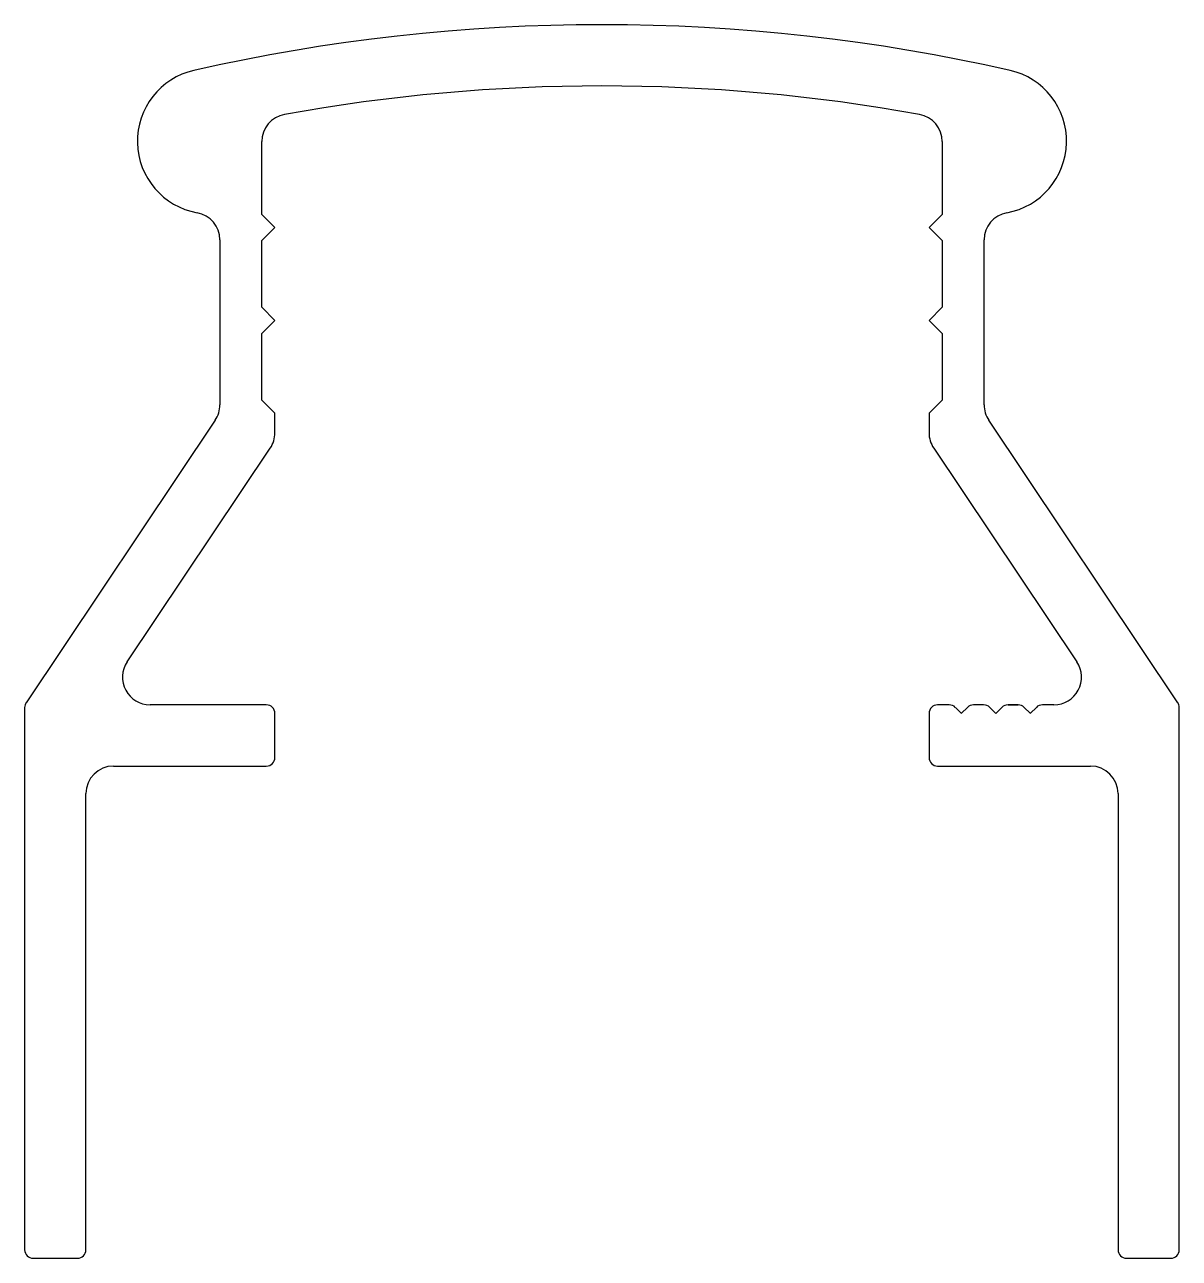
# Model space of a CAD drawing. Extents: x -15.6 to 17.9, y 0.1 to 36.
import ezdxf

# ---------------------------------------------------------------- set-up
doc = ezdxf.new("R2010")
doc.units = 0
doc.layers.add('1', color=4, linetype='CONTINUOUS')

msp = doc.modelspace()

# ---------------------------------------------------------------- linework, layer by layer
at = {"layer": '1', "color": 7}
for p, q in [((-8.741, 30.442), (-8.741, 32.556)), ((11.019, 32.556), (11.019, 30.442)), ((-8.361, 30.062), (-8.741, 30.442)), ((11.019, 30.442), (10.639, 30.062)), ((-8.741, 29.682), (-8.361, 30.062)), ((10.639, 30.062), (11.019, 29.682)), ((-9.961, 29.701), (-9.961, 24.905)), ((-8.741, 27.742), (-8.741, 29.682)), ((11.019, 29.682), (11.019, 27.742)), ((12.239, 24.905), (12.239, 29.701)), ((-8.361, 27.362), (-8.741, 27.742)), ((11.019, 27.742), (10.639, 27.362)), ((-8.741, 26.982), (-8.361, 27.362)), ((10.639, 27.362), (11.019, 26.982)), ((-8.741, 25.042), (-8.741, 26.982)), ((11.019, 26.982), (11.019, 25.042)), ((-8.361, 24.662), (-8.741, 25.042)), ((11.019, 25.042), (10.639, 24.662)), ((-10.096, 24.46), (-15.588, 16.255)), ((-8.361, 24.095), (-8.361, 24.662)), ((10.639, 24.662), (10.639, 24.095)), ((17.867, 16.255), (12.375, 24.46)), ((-12.655, 17.437), (-8.496, 23.65)), ((10.775, 23.65), (14.934, 17.437)), ((-8.611, 16.192), (-11.99, 16.192)), ((11.226, 16.192), (10.889, 16.192)), ((12.226, 16.192), (11.933, 16.192)), ((13.226, 16.192), (12.933, 16.192)), ((12.933, 16.192), (13.226, 16.192)), ((13.226, 16.192), (12.933, 16.192)), ((12.933, 16.192), (13.226, 16.192)), ((13.226, 16.192), (12.933, 16.192)), ((14.269, 16.192), (13.933, 16.192)), ((13.933, 16.192), (13.933, 16.192)), ((-15.631, 16.116), (-15.631, 0.362)), ((-8.361, 14.662), (-8.361, 15.942)), ((10.639, 15.942), (10.639, 14.662)), ((11.574, 15.948), (11.403, 16.119)), ((11.756, 16.119), (11.585, 15.948)), ((12.574, 15.948), (12.403, 16.119)), ((12.756, 16.119), (12.585, 15.948)), ((13.574, 15.948), (13.402, 16.119)), ((13.756, 16.119), (13.585, 15.948)), ((17.909, 0.362), (17.909, 16.116)), ((-13.051, 14.412), (-8.611, 14.412)), ((10.889, 14.412), (15.329, 14.412)), ((-13.851, 0.362), (-13.851, 13.612)), ((16.129, 13.612), (16.129, 0.362)), ((-15.381, 0.112), (-14.101, 0.112)), ((16.379, 0.112), (17.659, 0.112))]:
    msp.add_line(p, q, dxfattribs=at)
for centre, radius, start, end in [((1.139, -17.568), 53.52, 77.2055, 102.7945), ((-10.246, 32.566), 2.11, 102.7945, 259.8063), ((12.524, 32.566), 2.11, 280.1937, 77.2055), ((1.139, -17.568), 51.74, 79.7322, 100.2678), ((-7.941, 32.556), 0.8, 100.2678, 180), ((10.219, 32.556), 0.8, 360, 79.7322), ((-10.761, 29.701), 0.8, 360, 79.8063), ((13.039, 29.701), 0.8, 100.1937, 180), ((-10.761, 24.905), 0.8, 326.2008, 0), ((13.039, 24.905), 0.8, 180, 213.7992), ((-9.161, 24.095), 0.8, 326.2008, 0), ((11.439, 24.095), 0.8, 180, 213.7992), ((-11.99, 16.992), 0.8, 146.2008, 270), ((14.269, 16.992), 0.8, 270, 33.7992), ((-15.381, 16.116), 0.25, 146.2008, 180), ((-8.611, 15.942), 0.25, 0, 90), ((10.889, 15.942), 0.25, 90, 180), ((11.226, 15.942), 0.25, 45, 90), ((11.933, 15.942), 0.25, 90, 135), ((12.226, 15.942), 0.25, 45, 90), ((12.933, 15.942), 0.25, 90, 135), ((13.226, 15.942), 0.25, 45, 90), ((13.933, 15.942), 0.25, 90, 135), ((17.659, 16.116), 0.25, 360, 33.7992), ((11.579, 15.953), 0.008, 225, 315), ((12.579, 15.953), 0.008, 225, 315), ((13.579, 15.953), 0.008, 225, 315), ((-13.051, 13.612), 0.8, 90, 180), ((-8.611, 14.662), 0.25, 270, 0), ((10.889, 14.662), 0.25, 180, 270), ((15.329, 13.612), 0.8, 360, 90), ((-15.381, 0.362), 0.25, 180, 270), ((-14.101, 0.362), 0.25, 270, 0), ((16.379, 0.362), 0.25, 180, 270), ((17.659, 0.362), 0.25, 270, 0)]:
    msp.add_arc(centre, radius, start, end, dxfattribs=at)

doc.saveas('drawing.dxf')
